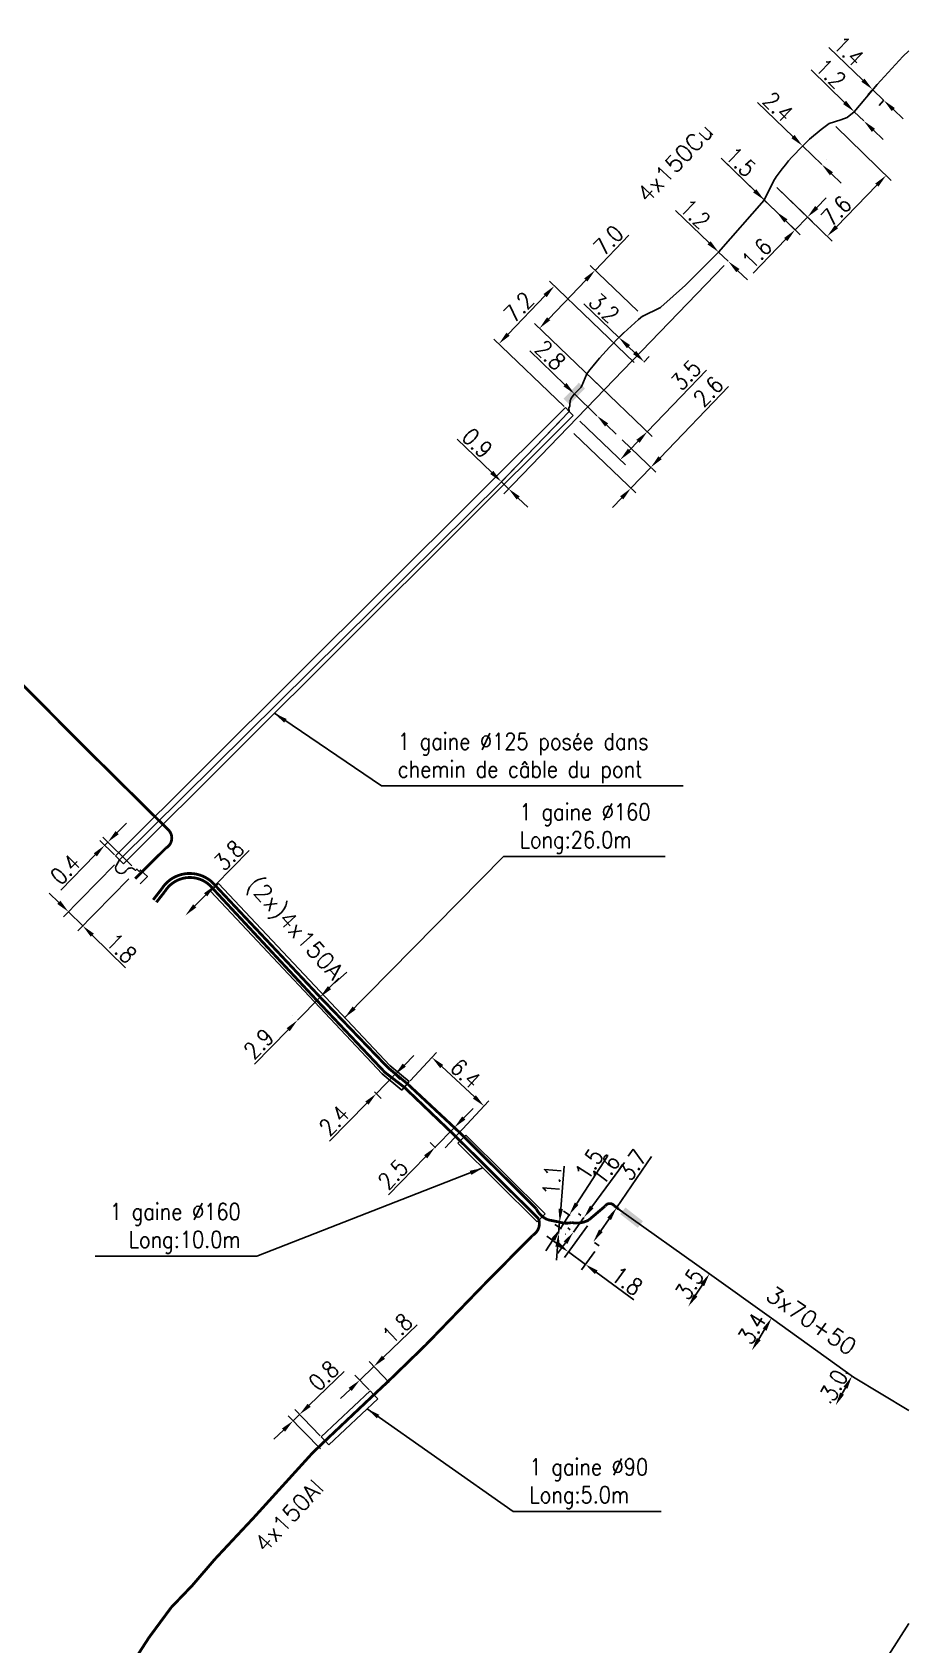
# Model space of a CAD drawing. Header units: millimetres. Extents: x 80000 to 81010, y 144000 to 145002.
# Drawn here: x 80921.3 to 81000, y 144355.3 to 144500.1 of the extents above; entities that cross this region are included whole.
import ezdxf
from ezdxf.enums import TextEntityAlignment as Align

# ---------------------------------------------------------------- set-up
doc = ezdxf.new("R2010")
doc.units = ezdxf.units.MM
doc.header["$PDMODE"] = 34
doc.linetypes.add('B_ST_AL', pattern=[2000, 1000, 1000])
doc.layers.get('0').update_dxf_attribs({"linetype": 'CONTINUOUS'})
doc.layers.get('Defpoints').update_dxf_attribs({"linetype": 'CONTINUOUS'})
for name, color, linetype in [('B_100', 3, 'CONTINUOUS'), ('B_300', 7, 'CONTINUOUS'), ('B_400', 7, 'CONTINUOUS')]:
    doc.layers.add(name, color=color, linetype=linetype)
doc.styles.add('M_ROMANS', font='ROMANS.shx', dxfattribs={"width": 0.75})
doc.styles.get("Standard").update_dxf_attribs({"font": 'romans.shx', "width": 0.85})
doc.dimstyles.get("Standard").update_dxf_attribs({"dimtxt": 1.5, "dimasz": 1.2, "dimexe": 0.625, "dimexo": 0.625, "dimgap": 0.25, "dimtad": 1, "dimdec": 1, "dimzin": 0, "dimdsep": 46, "dimtxsty": 'Standard', "dimcen": -0.5, "dimadec": 0, "dimazin": 0, "dimtfac": 1, "dimtdec": 1, "dimtmove": 0, "dimatfit": 3, "dimfxl": 0, "dimtolj": 1, "dimtzin": 0, "dimarcsym": 0})

# ---------------------------------------------------------------- blocks, each defined once
blk = doc.blocks.new('*D174')
at = {"layer": 'B_100', "color": 0, "linetype": 'Continuous', "lineweight": -2, "transparency": 16777216}
for p, q in [((80937.73, 144423.49), (80940.79, 144426.61)), ((80935.91, 144421.64), (80936.89, 144422.64))]:
    blk.add_line(p, q, dxfattribs=at)
at = {"layer": 'B_100', "color": 0, "linetype": 'Continuous', "transparency": 16777216}
for points in [[(80936.74, 144422.78), (80937.03, 144422.5), (80937.73, 144423.49)], [(80935.76, 144421.78), (80936.05, 144421.5), (80935.07, 144420.78)]]:
    blk.add_solid(points, dxfattribs=at)
at = {"layer": 'Defpoints', "color": 0, "linetype": 'Continuous', "transparency": 16777216}
for p in [(80937.73, 144423.49), (80935.07, 144420.78), (80935.07, 144420.78)]:
    blk.add_point(p, dxfattribs=at)
at = {"layer": 'B_100', "color": 0, "linetype": 'Continuous', "transparency": 16777216, "insert": (80938.97, 144426.18), "char_height": 1.5, "attachment_point": 5, "rotation": 45.5213}
blk.add_mtext('\\A1;3.8', dxfattribs=at)
blk = doc.blocks.new('*D175')
at = {"layer": 'B_100', "color": 0, "linetype": 'Continuous', "lineweight": -2, "transparency": 16777216}
for p, q in [((80948, 144414.3), (80948.84, 144415.16)), ((80947.16, 144413.45), (80945.13, 144411.38)), ((80946.72, 144413.88), (80946.72, 144413.88)), ((80944.68, 144411.81), (80944.68, 144411.81)), ((80944.29, 144410.52), (80941.27, 144407.44))]:
    blk.add_line(p, q, dxfattribs=at)
at = {"layer": 'B_100', "color": 0, "linetype": 'Continuous', "transparency": 16777216}
for points in [[(80947.86, 144414.44), (80948.15, 144414.16), (80947.16, 144413.45)], [(80944.15, 144410.66), (80944.43, 144410.38), (80945.13, 144411.38)]]:
    blk.add_solid(points, dxfattribs=at)
at = {"layer": 'Defpoints', "color": 0, "linetype": 'Continuous', "transparency": 16777216}
for p in [(80947.16, 144413.45), (80945.13, 144411.38), (80945.13, 144411.38)]:
    blk.add_point(p, dxfattribs=at)
at = {"layer": 'B_100', "color": 0, "linetype": 'Continuous', "transparency": 16777216, "insert": (80941.65, 144409.26), "char_height": 1.5, "attachment_point": 5, "rotation": 45.5213}
blk.add_mtext('\\A1;2.9', dxfattribs=at)
blk = doc.blocks.new('*D176')
at = {"layer": 'B_100', "color": 0, "linetype": 'Continuous', "lineweight": -2, "transparency": 16777216}
for p, q in [((80954.72, 144407.35), (80955.56, 144408.21)), ((80953.88, 144406.5), (80952.2, 144404.78)), ((80953.72, 144406.66), (80954.33, 144406.06)), ((80951.36, 144403.93), (80948, 144400.51)), ((80952.03, 144404.95), (80952.64, 144404.35))]:
    blk.add_line(p, q, dxfattribs=at)
at = {"layer": 'B_100', "color": 0, "linetype": 'Continuous', "transparency": 16777216}
for points in [[(80954.58, 144407.49), (80954.86, 144407.21), (80953.88, 144406.5)], [(80951.21, 144404.07), (80951.5, 144403.79), (80952.2, 144404.78)]]:
    blk.add_solid(points, dxfattribs=at)
at = {"layer": 'Defpoints', "color": 0, "linetype": 'Continuous', "transparency": 16777216}
for p in [(80953.27, 144407.1), (80951.59, 144405.38), (80952.2, 144404.78)]:
    blk.add_point(p, dxfattribs=at)
at = {"layer": 'B_100', "color": 0, "linetype": 'Continuous', "transparency": 16777216, "insert": (80948.42, 144402.37), "char_height": 1.5, "attachment_point": 5, "rotation": 45.5213}
blk.add_mtext('\\A1;2.4', dxfattribs=at)
blk = doc.blocks.new('*D177')
at = {"layer": 'B_100', "color": 0, "linetype": 'Continuous', "lineweight": -2, "transparency": 16777216}
for p, q in [((80960.07, 144402.6), (80960.91, 144403.46)), ((80959.22, 144401.75), (80957.47, 144399.96)), ((80959.28, 144401.69), (80958.78, 144402.18)), ((80957.53, 144399.91), (80957.03, 144400.4)), ((80956.63, 144399.11), (80953.3, 144395.71))]:
    blk.add_line(p, q, dxfattribs=at)
at = {"layer": 'B_100', "color": 0, "linetype": 'Continuous', "transparency": 16777216}
for points in [[(80959.92, 144402.74), (80960.21, 144402.46), (80959.22, 144401.75)], [(80956.49, 144399.25), (80956.78, 144398.97), (80957.47, 144399.96)]]:
    blk.add_solid(points, dxfattribs=at)
at = {"layer": 'Defpoints', "color": 0, "linetype": 'Continuous', "transparency": 16777216}
for p in [(80959.73, 144401.25), (80957.47, 144399.96), (80957.98, 144399.47)]:
    blk.add_point(p, dxfattribs=at)
at = {"layer": 'B_100', "color": 0, "linetype": 'Continuous', "transparency": 16777216, "insert": (80953.7, 144397.54), "char_height": 1.5, "attachment_point": 5, "rotation": 45.5213}
blk.add_mtext('\\A1;2.5', dxfattribs=at)
blk = doc.blocks.new('*D180')
at = {"layer": 'B_100', "color": 0, "linetype": 'Continuous', "lineweight": -2, "transparency": 16777216}
for p, q in [((80971.16, 144392.9), (80969.09, 144390.07)), ((80968.49, 144391.28), (80967.52, 144391.99)), ((80969.46, 144390.57), (80970.98, 144389.45)), ((80971.83, 144390.61), (80970.62, 144388.95)), ((80971.95, 144388.74), (80975.33, 144386.27))]:
    blk.add_line(p, q, dxfattribs=at)
at = {"layer": 'B_100', "color": 0, "linetype": 'Continuous', "transparency": 16777216}
for points in [[(80968.61, 144391.44), (80968.37, 144391.12), (80969.46, 144390.57)], [(80972.07, 144388.91), (80971.83, 144388.58), (80970.98, 144389.45)]]:
    blk.add_solid(points, dxfattribs=at)
at = {"layer": 'Defpoints', "color": 0, "linetype": 'Continuous', "transparency": 16777216}
for p in [(80971.53, 144393.4), (80972.2, 144391.12), (80970.98, 144389.45)]:
    blk.add_point(p, dxfattribs=at)
at = {"layer": 'B_100', "color": 0, "linetype": 'Continuous', "transparency": 16777216, "insert": (80974.72, 144387.96), "char_height": 1.5, "attachment_point": 5, "rotation": 323.735}
blk.add_mtext('\\A1;1.8', dxfattribs=at)
blk = doc.blocks.new('*D181')
at = {"layer": 'B_100', "color": 0, "linetype": 'Continuous', "lineweight": -2, "transparency": 16777216}
for p, q in [((80971.55, 144394.61), (80974.48, 144398.6)), ((80969.9, 144392.36), (80970.84, 144393.65)), ((80970.56, 144393.85), (80970.34, 144394.01)), ((80969.62, 144392.56), (80969.39, 144392.73)), ((80969.19, 144391.39), (80968.48, 144390.43))]:
    blk.add_line(p, q, dxfattribs=at)
at = {"layer": 'B_100', "color": 0, "linetype": 'Continuous', "transparency": 16777216}
for points in [[(80971.39, 144394.73), (80971.71, 144394.49), (80970.84, 144393.65)], [(80969.03, 144391.51), (80969.35, 144391.28), (80969.9, 144392.36)]]:
    blk.add_solid(points, dxfattribs=at)
at = {"layer": 'Defpoints', "color": 0, "linetype": 'Continuous', "transparency": 16777216}
for p in [(80970.84, 144393.65), (80970.13, 144392.19), (80971.07, 144393.48)]:
    blk.add_point(p, dxfattribs=at)
at = {"layer": 'B_100', "color": 0, "linetype": 'Continuous', "transparency": 16777216, "insert": (80972.78, 144397.99), "char_height": 1.5, "attachment_point": 5, "rotation": 53.734}
blk.add_mtext('\\A1;1.6', dxfattribs=at)
blk = doc.blocks.new('*D182')
at = {"layer": 'B_100', "color": 0, "linetype": 'Continuous', "lineweight": -2, "transparency": 16777216}
for p, q in [((80970.19, 144394.91), (80972.95, 144399.16)), ((80968.74, 144392.68), (80969.53, 144393.9)), ((80969.62, 144393.85), (80969.01, 144394.24)), ((80968.83, 144392.63), (80968.22, 144393.03)), ((80968.09, 144391.68), (80967.43, 144390.67))]:
    blk.add_line(p, q, dxfattribs=at)
at = {"layer": 'B_100', "color": 0, "linetype": 'Continuous', "transparency": 16777216}
for points in [[(80970.02, 144395.01), (80970.35, 144394.8), (80969.53, 144393.9)], [(80967.92, 144391.79), (80968.26, 144391.57), (80968.74, 144392.68)]]:
    blk.add_solid(points, dxfattribs=at)
at = {"layer": 'Defpoints', "color": 0, "linetype": 'Continuous', "transparency": 16777216}
for p in [(80969.53, 144393.9), (80969.35, 144392.29), (80970.14, 144393.5)]:
    blk.add_point(p, dxfattribs=at)
at = {"layer": 'B_100', "color": 0, "linetype": 'Continuous', "transparency": 16777216, "insert": (80971.3, 144398.45), "char_height": 1.5, "attachment_point": 5, "rotation": 56.9585}
blk.add_mtext('\\A1;1.5', dxfattribs=at)
blk = doc.blocks.new('*D183')
at = {"layer": 'B_100', "color": 0, "linetype": 'Continuous', "lineweight": -2, "transparency": 16777216}
for p, q in [((80968.76, 144394.45), (80969.07, 144398.26)), ((80968.57, 144392.22), (80968.66, 144393.25)), ((80969.24, 144393.2), (80969.28, 144393.2)), ((80968.47, 144391.03), (80968.37, 144389.83)), ((80969.16, 144392.17), (80969.19, 144392.17))]:
    blk.add_line(p, q, dxfattribs=at)
at = {"layer": 'B_100', "color": 0, "linetype": 'Continuous', "transparency": 16777216}
for points in [[(80968.56, 144394.46), (80968.96, 144394.43), (80968.66, 144393.25)], [(80968.27, 144391.04), (80968.67, 144391.01), (80968.57, 144392.22)]]:
    blk.add_solid(points, dxfattribs=at)
at = {"layer": 'Defpoints', "color": 0, "linetype": 'Continuous', "transparency": 16777216}
for p in [(80968.54, 144392.23), (80968.62, 144393.25), (80968.66, 144393.25)]:
    blk.add_point(p, dxfattribs=at)
at = {"layer": 'B_100', "color": 0, "linetype": 'Continuous', "transparency": 16777216, "insert": (80967.97, 144397.03), "char_height": 1.5, "attachment_point": 5, "rotation": 85.2342}
blk.add_mtext('\\A1;1.1', dxfattribs=at)
blk = doc.blocks.new('*D624')
at = {"layer": 'B_100', "color": 0, "linetype": 'Continuous', "lineweight": -2, "transparency": 16777216}
for p, q in [((80995.89, 144495.77), (80992.83, 144498.72)), ((80996.73, 144494.92), (80996.32, 144494.49)), ((80997.76, 144493.96), (80996.75, 144494.94)), ((80997.74, 144493.94), (80997.33, 144493.51)), ((80998.62, 144493.13), (80999.49, 144492.3))]:
    blk.add_line(p, q, dxfattribs=at)
at = {"layer": 'B_100', "color": 0, "linetype": 'Continuous', "transparency": 16777216}
for points in [[(80996.03, 144495.91), (80995.75, 144495.63), (80996.75, 144494.94)], [(80998.76, 144493.27), (80998.48, 144492.99), (80997.76, 144493.96)]]:
    blk.add_solid(points, dxfattribs=at)
at = {"layer": 'Defpoints', "color": 0, "linetype": 'Continuous', "transparency": 16777216}
for p in [(80997.17, 144495.37), (80996.75, 144494.94), (80998.18, 144494.39)]:
    blk.add_point(p, dxfattribs=at)
at = {"layer": 'B_100', "color": 0, "linetype": 'Continuous', "transparency": 16777216, "insert": (80994.62, 144498.38), "char_height": 1.5, "attachment_point": 5, "rotation": 315.998}
blk.add_mtext('\\A1;1.4', dxfattribs=at)
blk = doc.blocks.new('*D625')
at = {"layer": 'B_100', "color": 0, "linetype": 'Continuous', "lineweight": -2, "transparency": 16777216}
for p, q in [((80971.55, 144468.98), (80976.98, 144463.78)), ((80976.53, 144464.21), (80981.83, 144469.75)), ((80970.47, 144465.17), (80974.56, 144461.25)), ((80974.93, 144462.55), (80975.7, 144463.35))]:
    blk.add_line(p, q, dxfattribs=at)
at = {"layer": 'B_100', "color": 0, "linetype": 'Continuous', "transparency": 16777216}
for points in [[(80975.55, 144463.49), (80975.84, 144463.21), (80976.53, 144464.21)], [(80974.79, 144462.69), (80975.08, 144462.41), (80974.1, 144461.69)]]:
    blk.add_solid(points, dxfattribs=at)
at = {"layer": 'Defpoints', "color": 0, "linetype": 'Continuous', "transparency": 16777216}
for p in [(80971.1, 144469.41), (80970.02, 144465.6), (80976.53, 144464.21)]:
    blk.add_point(p, dxfattribs=at)
at = {"layer": 'B_100', "color": 0, "linetype": 'Continuous', "transparency": 16777216, "insert": (80980.01, 144469.3), "char_height": 1.5, "attachment_point": 5, "rotation": 46.2308}
blk.add_mtext('\\A1;3.5', dxfattribs=at)
blk = doc.blocks.new('*D626')
at = {"layer": 'B_300', "color": 0, "linetype": 'Continuous', "lineweight": -2, "transparency": 16777216}
for p, q in [((80977.68, 144461.87), (80983.82, 144468.28)), ((80969.95, 144464.04), (80975.51, 144458.71)), ((80974.26, 144463.48), (80977.3, 144460.58)), ((80975.06, 144459.14), (80976.85, 144461.01)), ((80974.23, 144458.28), (80973.4, 144457.41))]:
    blk.add_line(p, q, dxfattribs=at)
at = {"layer": 'B_300', "color": 0, "linetype": 'Continuous', "transparency": 16777216}
for points in [[(80977.53, 144462.01), (80977.82, 144461.74), (80976.85, 144461.01)], [(80974.09, 144458.41), (80974.38, 144458.14), (80975.06, 144459.14)]]:
    blk.add_solid(points, dxfattribs=at)
at = {"layer": 'Defpoints', "color": 0, "linetype": 'Continuous', "transparency": 16777216}
for p in [(80969.5, 144464.47), (80973.81, 144463.92), (80975.06, 144459.14)]:
    blk.add_point(p, dxfattribs=at)
at = {"layer": 'B_300', "color": 0, "linetype": 'Continuous', "transparency": 16777216, "insert": (80982, 144467.83), "char_height": 1.5, "attachment_point": 5, "rotation": 46.2308}
blk.add_mtext('\\A1;2.6', dxfattribs=at)
blk = doc.blocks.new('*D627')
at = {"layer": 'B_300', "color": 0, "linetype": 'Continuous', "lineweight": -2, "transparency": 16777216}
for p, q in [((80969.14, 144468.43), (80965.99, 144471.47)), ((80972.01, 144465.65), (80970, 144467.6)), ((80972.88, 144464.82), (80973.74, 144463.99))]:
    blk.add_line(p, q, dxfattribs=at)
at = {"layer": 'B_300', "color": 0, "linetype": 'Continuous', "transparency": 16777216}
for points in [[(80969.28, 144468.58), (80969, 144468.29), (80970, 144467.6)], [(80973.02, 144464.96), (80972.74, 144464.68), (80972.01, 144465.65)]]:
    blk.add_solid(points, dxfattribs=at)
at = {"layer": 'Defpoints', "color": 0, "linetype": 'Continuous', "transparency": 16777216}
for p in [(80970, 144467.6), (80970, 144467.6), (80972.01, 144465.65)]:
    blk.add_point(p, dxfattribs=at)
at = {"layer": 'B_300', "color": 0, "linetype": 'Continuous', "transparency": 16777216, "insert": (80967.83, 144471.09), "char_height": 1.5, "attachment_point": 5, "rotation": 315.9867}
blk.add_mtext('\\A1;2.8', dxfattribs=at)
blk = doc.blocks.new('B_300_03')
at = {"color": 0, "linetype": 'Continuous'}
blk.add_solid([(-1, 0.75), (-1, 0), (1, 0.75), (1, 0)], dxfattribs=at)
at = {"color": 0, "linetype": 'Continuous', "style": 'M_ROMANS', "width": 0.75, "flags": 3}
for tag, p in [('DEF_LEG', (0, -4.25)), ('DEF_COUP', (0, -6.75)), ('DEF_TYPE', (0, -9.25))]:
    blk.add_attdef(tag, text='', height=1.2, dxfattribs=at).set_placement(p, align=Align.MIDDLE)
blk = doc.blocks.new('*D628')
at = {"layer": 'B_100', "color": 0, "linetype": 'Continuous', "lineweight": -2, "transparency": 16777216}
for p, q in [((80971.84, 144478.7), (80974.86, 144481.86)), ((80975.67, 144475.03), (80971.39, 144479.13)), ((80967.68, 144474.35), (80971.01, 144477.83)), ((80972.42, 144468.15), (80966.39, 144473.92))]:
    blk.add_line(p, q, dxfattribs=at)
at = {"layer": 'B_100', "color": 0, "linetype": 'Continuous', "transparency": 16777216}
for points in [[(80970.86, 144477.97), (80971.15, 144477.69), (80971.84, 144478.7)], [(80967.53, 144474.49), (80967.82, 144474.22), (80966.85, 144473.49)]]:
    blk.add_solid(points, dxfattribs=at)
at = {"layer": 'Defpoints', "color": 0, "linetype": 'Continuous', "transparency": 16777216}
for p in [(80971.84, 144478.7), (80976.12, 144474.59), (80972.87, 144467.72)]:
    blk.add_point(p, dxfattribs=at)
at = {"layer": 'B_100', "color": 0, "linetype": 'Continuous', "transparency": 16777216, "insert": (80973.04, 144481.4), "char_height": 1.5, "attachment_point": 5, "rotation": 46.2308}
blk.add_mtext('\\A1;7.0', dxfattribs=at)
blk = doc.blocks.new('*D629')
at = {"layer": 'B_100', "color": 0, "linetype": 'Continuous', "lineweight": -2, "transparency": 16777216}
for p, q in [((80982.07, 144481.17), (80979.06, 144484.08)), ((80983.8, 144479.51), (80982.93, 144480.34)), ((80984.66, 144478.67), (80985.52, 144477.84))]:
    blk.add_line(p, q, dxfattribs=at)
at = {"layer": 'B_100', "color": 0, "linetype": 'Continuous', "transparency": 16777216}
for points in [[(80982.21, 144481.32), (80981.93, 144481.03), (80982.93, 144480.34)], [(80984.8, 144478.82), (80984.52, 144478.53), (80983.8, 144479.51)]]:
    blk.add_solid(points, dxfattribs=at)
at = {"layer": 'Defpoints', "color": 0, "linetype": 'Continuous', "transparency": 16777216}
for p in [(80982.93, 144480.34), (80982.93, 144480.34), (80983.8, 144479.51)]:
    blk.add_point(p, dxfattribs=at)
at = {"layer": 'B_100', "color": 0, "linetype": 'Continuous', "transparency": 16777216, "insert": (80980.83, 144483.76), "char_height": 1.5, "attachment_point": 5, "rotation": 315.9929}
blk.add_mtext('\\A1;1.2', dxfattribs=at)
blk = doc.blocks.new('*D630')
at = {"layer": 'B_100', "color": 0, "linetype": 'Continuous', "lineweight": -2, "transparency": 16777216}
for p, q in [((80983.37, 144488.55), (80990.24, 144481.89)), ((80988.16, 144486.14), (80991.36, 144483.05)), ((80991.74, 144484.34), (80992.58, 144485.2)), ((80990.91, 144483.48), (80989.79, 144482.33)), ((80988.95, 144481.46), (80986.04, 144478.46))]:
    blk.add_line(p, q, dxfattribs=at)
at = {"layer": 'B_100', "color": 0, "linetype": 'Continuous', "transparency": 16777216}
for points in [[(80991.6, 144484.48), (80991.89, 144484.2), (80990.91, 144483.48)], [(80988.81, 144481.6), (80989.1, 144481.32), (80989.79, 144482.33)]]:
    blk.add_solid(points, dxfattribs=at)
at = {"layer": 'Defpoints', "color": 0, "linetype": 'Continuous', "transparency": 16777216}
for p in [(80982.92, 144488.98), (80987.71, 144486.58), (80990.91, 144483.48)]:
    blk.add_point(p, dxfattribs=at)
at = {"layer": 'B_100', "color": 0, "linetype": 'Continuous', "transparency": 16777216, "insert": (80986.36, 144480.22), "char_height": 1.5, "attachment_point": 5, "rotation": 45.9013}
blk.add_mtext('\\A1;1.6', dxfattribs=at)
blk = doc.blocks.new('*D631')
at = {"layer": 'B_100', "color": 0, "linetype": 'Continuous', "lineweight": -2, "transparency": 16777216}
for p, q in [((80986.17, 144485.84), (80983.15, 144488.76)), ((80988.11, 144483.97), (80987.03, 144485.01)), ((80988.97, 144483.14), (80989.83, 144482.3))]:
    blk.add_line(p, q, dxfattribs=at)
at = {"layer": 'B_100', "color": 0, "linetype": 'Continuous', "transparency": 16777216}
for points in [[(80986.31, 144485.99), (80986.03, 144485.7), (80987.03, 144485.01)], [(80989.11, 144483.28), (80988.83, 144482.99), (80988.11, 144483.97)]]:
    blk.add_solid(points, dxfattribs=at)
at = {"layer": 'Defpoints', "color": 0, "linetype": 'Continuous', "transparency": 16777216}
for p in [(80987.03, 144485.01), (80987.03, 144485.01), (80988.11, 144483.97)]:
    blk.add_point(p, dxfattribs=at)
at = {"layer": 'B_100', "color": 0, "linetype": 'Continuous', "transparency": 16777216, "insert": (80984.92, 144488.44), "char_height": 1.5, "attachment_point": 5, "rotation": 315.9929}
blk.add_mtext('\\A1;1.5', dxfattribs=at)
blk = doc.blocks.new('*D632')
at = {"layer": 'B_100', "color": 0, "linetype": 'Continuous', "lineweight": -2, "transparency": 16777216}
for p, q in [((80993.45, 144491.6), (80998.42, 144486.78)), ((80993.52, 144482.62), (80997.14, 144486.35)), ((80988.16, 144486.14), (80993.13, 144481.32))]:
    blk.add_line(p, q, dxfattribs=at)
at = {"layer": 'B_100', "color": 0, "linetype": 'Continuous', "transparency": 16777216}
for points in [[(80996.99, 144486.49), (80997.28, 144486.22), (80997.97, 144487.22)], [(80993.37, 144482.76), (80993.66, 144482.48), (80992.68, 144481.76)]]:
    blk.add_solid(points, dxfattribs=at)
at = {"layer": 'Defpoints', "color": 0, "linetype": 'Continuous', "transparency": 16777216}
for p in [(80993, 144492.04), (80987.71, 144486.58), (80997.97, 144487.22)]:
    blk.add_point(p, dxfattribs=at)
at = {"layer": 'B_100', "color": 0, "linetype": 'Continuous', "transparency": 16777216, "insert": (80993.49, 144484.03), "char_height": 1.5, "attachment_point": 5, "rotation": 45.9013}
blk.add_mtext('\\A1;7.6', dxfattribs=at)
blk = doc.blocks.new('*D633')
at = {"layer": 'B_100', "color": 0, "linetype": 'Continuous', "lineweight": -2, "transparency": 16777216}
for p, q in [((80989.61, 144490.7), (80986.42, 144493.78)), ((80992.2, 144488.2), (80990.47, 144489.87)), ((80990.91, 144490.32), (80990.91, 144490.32)), ((80992.63, 144488.65), (80992.63, 144488.65)), ((80993.06, 144487.37), (80993.92, 144486.54))]:
    blk.add_line(p, q, dxfattribs=at)
at = {"layer": 'B_100', "color": 0, "linetype": 'Continuous', "transparency": 16777216}
for points in [[(80989.75, 144490.85), (80989.47, 144490.56), (80990.47, 144489.87)], [(80993.2, 144487.51), (80992.92, 144487.23), (80992.2, 144488.2)]]:
    blk.add_solid(points, dxfattribs=at)
at = {"layer": 'Defpoints', "color": 0, "linetype": 'Continuous', "transparency": 16777216}
for p in [(80990.47, 144489.87), (80990.47, 144489.87), (80992.2, 144488.2)]:
    blk.add_point(p, dxfattribs=at)
at = {"layer": 'B_100', "color": 0, "linetype": 'Continuous', "transparency": 16777216, "insert": (80988.28, 144493.38), "char_height": 1.5, "attachment_point": 5, "rotation": 315.9957}
blk.add_mtext('\\A1;2.4', dxfattribs=at)
blk = doc.blocks.new('*D634')
at = {"layer": 'B_100', "color": 0, "linetype": 'Continuous', "lineweight": -2, "transparency": 16777216}
for p, q in [((80994.24, 144493.78), (80991.23, 144496.69)), ((80995.97, 144492.11), (80995.11, 144492.94)), ((80996.83, 144491.28), (80997.7, 144490.44))]:
    blk.add_line(p, q, dxfattribs=at)
at = {"layer": 'B_100', "color": 0, "linetype": 'Continuous', "transparency": 16777216}
for points in [[(80994.38, 144493.92), (80994.1, 144493.63), (80995.11, 144492.94)], [(80996.97, 144491.42), (80996.69, 144491.13), (80995.97, 144492.11)]]:
    blk.add_solid(points, dxfattribs=at)
at = {"layer": 'Defpoints', "color": 0, "linetype": 'Continuous', "transparency": 16777216}
for p in [(80995.11, 144492.94), (80995.11, 144492.94), (80995.97, 144492.11)]:
    blk.add_point(p, dxfattribs=at)
at = {"layer": 'B_100', "color": 0, "linetype": 'Continuous', "transparency": 16777216, "insert": (80993, 144496.37), "char_height": 1.5, "attachment_point": 5, "rotation": 315.9971}
blk.add_mtext('\\A1;1.2', dxfattribs=at)
blk = doc.blocks.new('*D706')
at = {"layer": 'B_300', "color": 0, "linetype": 'Continuous', "lineweight": -2, "transparency": 16777216}
for p, q in [((80973.78, 144394.54), (80976.92, 144399.14)), ((80973.88, 144394.46), (80974.29, 144394.18)), ((80972.37, 144392.47), (80973.1, 144393.55)), ((80971.8, 144391.41), (80972.21, 144391.13))]:
    blk.add_line(p, q, dxfattribs=at)
at = {"layer": 'B_300', "color": 0, "linetype": 'Continuous', "transparency": 16777216}
for points in [[(80972.94, 144393.66), (80973.27, 144393.43), (80973.78, 144394.54)], [(80972.2, 144392.59), (80972.53, 144392.36), (80971.69, 144391.48)]]:
    blk.add_solid(points, dxfattribs=at)
at = {"layer": 'Defpoints', "color": 0, "linetype": 'Continuous', "transparency": 16777216}
for p in [(80973.37, 144394.82), (80971.28, 144391.76), (80971.69, 144391.48)]:
    blk.add_point(p, dxfattribs=at)
at = {"layer": 'B_300', "color": 0, "linetype": 'Continuous', "transparency": 16777216, "insert": (80975.2, 144398.39), "char_height": 1.5, "attachment_point": 5, "rotation": 55.644}
blk.add_mtext('\\A1;3.7', dxfattribs=at)
blk = doc.blocks.new('*D707')
at = {"layer": 'B_100', "color": 0, "linetype": 'Continuous', "lineweight": -2, "transparency": 16777216}
blk.add_line((80981.46, 144387.6), (80980.86, 144386.68), dxfattribs=at)
at = {"layer": 'B_100', "color": 0, "linetype": 'Continuous', "transparency": 16777216}
for points in [[(80981.29, 144387.71), (80981.63, 144387.49), (80982.11, 144388.61)], [(80980.7, 144386.79), (80981.03, 144386.57), (80980.21, 144385.67)]]:
    blk.add_solid(points, dxfattribs=at)
at = {"layer": 'Defpoints', "color": 0, "linetype": 'Continuous', "transparency": 16777216}
for p in [(80982.11, 144388.61), (80980.21, 144385.67), (80980.21, 144385.67)]:
    blk.add_point(p, dxfattribs=at)
at = {"layer": 'B_100', "color": 0, "linetype": 'Continuous', "transparency": 16777216, "insert": (80980.32, 144387.68), "char_height": 1.5, "attachment_point": 5, "rotation": 57.1376}
blk.add_mtext('\\A1;3.5', dxfattribs=at)
blk = doc.blocks.new('*D708')
at = {"layer": 'B_100', "color": 0, "linetype": 'Continuous', "lineweight": -2, "transparency": 16777216}
blk.add_line((80987.06, 144383.6), (80986.54, 144382.75), dxfattribs=at)
at = {"layer": 'B_100', "color": 0, "linetype": 'Continuous', "transparency": 16777216}
for points in [[(80986.89, 144383.7), (80987.23, 144383.49), (80987.68, 144384.62)], [(80986.36, 144382.85), (80986.71, 144382.64), (80985.91, 144381.72)]]:
    blk.add_solid(points, dxfattribs=at)
at = {"layer": 'Defpoints', "color": 0, "linetype": 'Continuous', "transparency": 16777216}
for p in [(80987.68, 144384.62), (80985.91, 144381.72), (80985.91, 144381.72)]:
    blk.add_point(p, dxfattribs=at)
at = {"layer": 'B_100', "color": 0, "linetype": 'Continuous', "transparency": 16777216, "insert": (80985.94, 144383.69), "char_height": 1.5, "attachment_point": 5, "rotation": 58.5959}
blk.add_mtext('\\A1;3.4', dxfattribs=at)
blk = doc.blocks.new('*D709')
at = {"layer": 'B_100', "color": 0, "linetype": 'Continuous', "lineweight": -2, "transparency": 16777216}
for p, q in [((80994.49, 144379.65), (80994.35, 144379.73)), ((80994.31, 144378.37), (80994.02, 144377.85)), ((80993.03, 144377.03), (80992.89, 144377.11))]:
    blk.add_line(p, q, dxfattribs=at)
at = {"layer": 'B_100', "color": 0, "linetype": 'Continuous', "transparency": 16777216}
for points in [[(80994.14, 144378.47), (80994.49, 144378.28), (80994.9, 144379.42)], [(80993.84, 144377.95), (80994.19, 144377.75), (80993.44, 144376.8)]]:
    blk.add_solid(points, dxfattribs=at)
at = {"layer": 'Defpoints', "color": 0, "linetype": 'Continuous', "transparency": 16777216}
for p in [(80995.04, 144379.34), (80993.44, 144376.8), (80993.58, 144376.72)]:
    blk.add_point(p, dxfattribs=at)
at = {"layer": 'B_100', "color": 0, "linetype": 'Continuous', "transparency": 16777216, "insert": (80993.29, 144378.6), "char_height": 1.5, "attachment_point": 5, "rotation": 60.8672}
blk.add_mtext('\\A1;3.0', dxfattribs=at)
blk = doc.blocks.new('*D1412')
at = {"layer": 'B_400', "color": 0, "linetype": 'Continuous', "lineweight": -2, "transparency": 16777216}
for p, q in [((80928.71, 144425.33), (80924.13, 144420.67)), ((80929.99, 144424.07), (80925.41, 144419.4)), ((80923.71, 144421.95), (80922.85, 144422.79)), ((80924.57, 144421.11), (80925.85, 144419.85)), ((80926.71, 144419.01), (80929.7, 144416.07))]:
    blk.add_line(p, q, dxfattribs=at)
at = {"layer": 'B_400', "color": 0, "linetype": 'Continuous', "transparency": 16777216}
for points in [[(80923.85, 144422.1), (80923.57, 144421.81), (80924.57, 144421.11)], [(80926.85, 144419.15), (80926.57, 144418.87), (80925.85, 144419.85)]]:
    blk.add_solid(points, dxfattribs=at)
at = {"layer": 'Defpoints', "color": 0, "linetype": 'Continuous', "transparency": 16777216}
for p in [(80929.15, 144425.78), (80930.43, 144424.52), (80924.57, 144421.11)]:
    blk.add_point(p, dxfattribs=at)
at = {"layer": 'B_400', "color": 0, "linetype": 'Continuous', "transparency": 16777216, "insert": (80929.33, 144417.84), "char_height": 1.5, "attachment_point": 5, "rotation": 315.5212}
blk.add_mtext('\\A1;1.8', dxfattribs=at)
blk = doc.blocks.new('*D1413')
at = {"layer": 'B_400', "color": 0, "linetype": 'Continuous', "lineweight": -2, "transparency": 16777216}
for p, q in [((80928.94, 144428.22), (80929.78, 144429.08)), ((80928.7, 144426.22), (80927.38, 144427.52)), ((80930.27, 144425.24), (80927.66, 144427.8)), ((80928.1, 144427.36), (80927.82, 144427.08)), ((80926.98, 144426.22), (80923.88, 144423.06))]:
    blk.add_line(p, q, dxfattribs=at)
at = {"layer": 'B_400', "color": 0, "linetype": 'Continuous', "transparency": 16777216}
for points in [[(80926.84, 144426.36), (80927.12, 144426.08), (80927.82, 144427.08)], [(80928.8, 144428.36), (80929.09, 144428.08), (80928.1, 144427.36)]]:
    blk.add_solid(points, dxfattribs=at)
at = {"layer": 'Defpoints', "color": 0, "linetype": 'Continuous', "transparency": 16777216}
for p in [(80927.82, 144427.08), (80929.15, 144425.78), (80930.71, 144424.8)]:
    blk.add_point(p, dxfattribs=at)
at = {"layer": 'B_400', "color": 0, "linetype": 'Continuous', "transparency": 16777216, "insert": (80924.29, 144424.91), "char_height": 1.5, "attachment_point": 5, "rotation": 45.5212}
blk.add_mtext('\\A1;0.4', dxfattribs=at)
blk = doc.blocks.new('*D1414')
at = {"layer": 'B_400', "color": 0, "linetype": 'Continuous', "lineweight": -2, "transparency": 16777216}
for p, q in [((80975.34, 144470.44), (80967.74, 144477.73)), ((80964.04, 144472.96), (80967.36, 144476.43)), ((80969.08, 144466.47), (80962.75, 144472.53))]:
    blk.add_line(p, q, dxfattribs=at)
at = {"layer": 'B_400', "color": 0, "linetype": 'Continuous', "transparency": 16777216}
for points in [[(80967.21, 144476.57), (80967.5, 144476.29), (80968.19, 144477.3)], [(80963.89, 144473.1), (80964.18, 144472.83), (80963.21, 144472.1)]]:
    blk.add_solid(points, dxfattribs=at)
at = {"layer": 'Defpoints', "color": 0, "linetype": 'Continuous', "transparency": 16777216}
for p in [(80968.19, 144477.3), (80975.79, 144470.01), (80969.53, 144466.04)]:
    blk.add_point(p, dxfattribs=at)
at = {"layer": 'B_400', "color": 0, "linetype": 'Continuous', "transparency": 16777216, "insert": (80965, 144475.41), "char_height": 1.5, "attachment_point": 5, "rotation": 46.2308}
blk.add_mtext('\\A1;7.2', dxfattribs=at)
blk = doc.blocks.new('*D1415')
at = {"layer": 'B_100', "color": 0, "linetype": 'Continuous', "lineweight": -2, "transparency": 16777216}
for p, q in [((80973.98, 144472.67), (80970.82, 144475.7)), ((80973.95, 144472.64), (80974.41, 144473.12)), ((80975.39, 144471.32), (80974.85, 144471.84)), ((80976.23, 144470.46), (80976.69, 144470.95))]:
    blk.add_line(p, q, dxfattribs=at)
at = {"layer": 'B_100', "color": 0, "linetype": 'Continuous', "transparency": 16777216}
for points in [[(80974.99, 144471.99), (80974.71, 144471.7), (80973.98, 144472.67)], [(80975.53, 144471.47), (80975.25, 144471.18), (80976.25, 144470.49)]]:
    blk.add_solid(points, dxfattribs=at)
at = {"layer": 'Defpoints', "color": 0, "linetype": 'Continuous', "transparency": 16777216}
for p in [(80973.52, 144472.19), (80976.25, 144470.49), (80975.79, 144470.01)]:
    blk.add_point(p, dxfattribs=at)
at = {"layer": 'B_100', "color": 0, "linetype": 'Continuous', "transparency": 16777216, "insert": (80972.66, 144475.32), "char_height": 1.5, "attachment_point": 5, "rotation": 316.2308}
blk.add_mtext('\\A1;3.2', dxfattribs=at)
blk = doc.blocks.new('*D1416')
at = {"layer": 'B_400', "color": 0, "linetype": 'Continuous', "lineweight": -2, "transparency": 16777216}
for p, q in [((80983.43, 144479.13), (80963.65, 144458.64)), ((80969.1, 144465.59), (80963, 144459.27)), ((80962.57, 144460.55), (80959.47, 144463.55)), ((80964.08, 144459.09), (80963.43, 144459.72)), ((80964.94, 144458.26), (80965.81, 144457.43))]:
    blk.add_line(p, q, dxfattribs=at)
at = {"layer": 'B_400', "color": 0, "linetype": 'Continuous', "transparency": 16777216}
for points in [[(80962.71, 144460.7), (80962.43, 144460.41), (80963.43, 144459.72)], [(80965.08, 144458.4), (80964.8, 144458.12), (80964.08, 144459.09)]]:
    blk.add_solid(points, dxfattribs=at)
at = {"layer": 'Defpoints', "color": 0, "linetype": 'Continuous', "transparency": 16777216}
for p in [(80983.87, 144479.58), (80969.53, 144466.04), (80964.08, 144459.09)]:
    blk.add_point(p, dxfattribs=at)
at = {"layer": 'B_400', "color": 0, "linetype": 'Continuous', "transparency": 16777216, "insert": (80961.28, 144463.19), "char_height": 1.5, "attachment_point": 5, "rotation": 315.9929}
blk.add_mtext('\\A1;0.9', dxfattribs=at)
blk = doc.blocks.new('*D1417')
at = {"layer": 'B_400', "color": 0, "linetype": 'Continuous', "lineweight": -2, "transparency": 16777216}
for p, q in [((80955.25, 144405.94), (80957.62, 144408.49)), ((80958.08, 144407.21), (80961.01, 144404.49)), ((80958.4, 144399.93), (80962.31, 144404.13))]:
    blk.add_line(p, q, dxfattribs=at)
at = {"layer": 'B_400', "color": 0, "linetype": 'Continuous', "transparency": 16777216}
for points in [[(80958.21, 144407.36), (80957.94, 144407.07), (80957.2, 144408.03)], [(80961.14, 144404.64), (80960.87, 144404.34), (80961.88, 144403.67)]]:
    blk.add_solid(points, dxfattribs=at)
at = {"layer": 'Defpoints', "color": 0, "linetype": 'Continuous', "transparency": 16777216}
for p in [(80954.83, 144405.48), (80961.88, 144403.67), (80957.98, 144399.47)]:
    blk.add_point(p, dxfattribs=at)
at = {"layer": 'B_400', "color": 0, "linetype": 'Continuous', "transparency": 16777216, "insert": (80960.22, 144406.58), "char_height": 1.5, "attachment_point": 5, "rotation": 317.1014}
blk.add_mtext('\\A1;6.4', dxfattribs=at)
blk = doc.blocks.new('*D1418')
at = {"layer": 'B_400', "color": 0, "linetype": 'Continuous', "lineweight": -2, "transparency": 16777216}
for p, q in [((80946.17, 144376.8), (80949.32, 144379.84)), ((80947.16, 144374.05), (80944.88, 144376.42)), ((80947.18, 144372.88), (80944.3, 144375.86)), ((80944.74, 144375.41), (80945.31, 144375.97)), ((80943.87, 144374.58), (80943.01, 144373.75))]:
    blk.add_line(p, q, dxfattribs=at)
at = {"layer": 'B_400', "color": 0, "linetype": 'Continuous', "transparency": 16777216}
for points in [[(80946.04, 144376.95), (80946.31, 144376.66), (80945.31, 144375.97)], [(80943.73, 144374.72), (80944.01, 144374.43), (80944.74, 144375.41)]]:
    blk.add_solid(points, dxfattribs=at)
at = {"layer": 'Defpoints', "color": 0, "linetype": 'Continuous', "transparency": 16777216}
for p in [(80944.74, 144375.41), (80947.6, 144373.6), (80947.61, 144372.44)]:
    blk.add_point(p, dxfattribs=at)
at = {"layer": 'B_400', "color": 0, "linetype": 'Continuous', "transparency": 16777216, "insert": (80947.48, 144379.46), "char_height": 1.5, "attachment_point": 5, "rotation": 44.0056}
blk.add_mtext('\\A1;0.8', dxfattribs=at)
blk = doc.blocks.new('*D1419')
at = {"layer": 'B_400', "color": 0, "linetype": 'Continuous', "lineweight": -2, "transparency": 16777216}
for p, q in [((80952.85, 144381.11), (80955.86, 144384.02)), ((80953.36, 144378.85), (80951.55, 144380.73)), ((80951.56, 144378.2), (80950.29, 144379.51)), ((80950.72, 144379.06), (80951.98, 144380.28)), ((80949.86, 144378.23), (80949, 144377.4))]:
    blk.add_line(p, q, dxfattribs=at)
at = {"layer": 'B_400', "color": 0, "linetype": 'Continuous', "transparency": 16777216}
for points in [[(80952.71, 144381.26), (80952.98, 144380.97), (80951.98, 144380.28)], [(80949.72, 144378.37), (80950, 144378.09), (80950.72, 144379.06)]]:
    blk.add_solid(points, dxfattribs=at)
at = {"layer": 'Defpoints', "color": 0, "linetype": 'Continuous', "transparency": 16777216}
for p in [(80951.98, 144380.28), (80951.99, 144377.75), (80953.79, 144378.41)]:
    blk.add_point(p, dxfattribs=at)
at = {"layer": 'B_400', "color": 0, "linetype": 'Continuous', "transparency": 16777216, "insert": (80954.09, 144383.7), "char_height": 1.5, "attachment_point": 5, "rotation": 44.0056}
blk.add_mtext('\\A1;1.8', dxfattribs=at)

msp = doc.modelspace()

# ---------------------------------------------------------------- linework, layer by layer
at = {"layer": 'B_100', "linetype": 'B_ST_AL'}
msp.add_lwpolyline([(80931, 144423.62), (80931.65, 144424.28), (80931.05, 144424.86), (80930.92, 144424.74), (80930.71, 144424.94), (80930.59, 144424.82), (80930.51, 144424.9, 0.486727), (80929.73, 144424.8, -1), (80928.87, 144425.31), (80929.15, 144425.78), (80963.43, 144459.72), (80969.53, 144466.04), (80969.49, 144466.37, 0.16624), (80969.59, 144466.68), (80969.59, 144466.7, -0.011365), (80969.59, 144466.72), (80969.6, 144466.93, -0.152612), (80969.7, 144467.21), (80970, 144467.6), (80970.55, 144468.18, 0.092398), (80970.65, 144468.33), (80971.1, 144469.41, -0.054064), (80976.09, 144474.58, -0.018033), (80976.12, 144474.59), (80977.65, 144475.33, 0.069254), (80977.76, 144475.4), (80979.97, 144477.36), (80982.93, 144480.34), (80987.03, 144485.01), (80987.85, 144486.72, -0.086881), (80992.86, 144491.89), (80993.89, 144492.22), (80994.46, 144492.42), (80995.11, 144492.94), (80997.17, 144495.37), (80999.48, 144497.9), (81000, 144498.41)], format="xyb", dxfattribs=at)
at = {"layer": 'B_100', "linetype": 'B_ST_AL', "const_width": 0.25, "flags": 128}
msp.add_lwpolyline([(80930.55, 144424.08), (80933.33, 144426.84, 0.495854), (80933.54, 144428.46), (80925.9, 144436.01), (80920.32, 144441.63, 0.236361), (80918.76, 144442.19, 0.166029), (80918.16, 144441.99), (80917.75, 144441.7, -0.339684), (80917.31, 144441.82), (80913.76, 144444.93, 0.400157), (80913.35, 144444.91), (80911.96, 144443.47, -0.414555), (80911.54, 144443.46), (80910.36, 144444.6)], format="xyb", dxfattribs=at)
at = {"layer": 'B_100', "linetype": 'B_ST_AL', "flags": 128}
for points in [[(80877.84, 144309.63, 0.25, 0.25, 0), (80877.16, 144308.95, 0.25, 0.25, 0.380866), (80876.99, 144307.37, 0.25, 0.25, 0), (80877.36, 144306.93, 0.25, 0.25, 0), (80879.2, 144304.94, 0.25, 0.25, 0), (80882.88, 144301.82, 0.25, 0.25, 0), (80882.88, 144301.82, 0.25, 0.25, 0), (80884.28, 144301.16, 0.25, 0.25, 0), (80890.18, 144295.44, 0.25, 0.25, 0.259264), (80890.98, 144295.27, 0.25, 0.25, 0), (80897.27, 144306.11, 0.25, 0.25, 0), (80900.53, 144311.43, 0.25, 0.25, 0), (80903.6, 144316.09, 0.25, 0.25, 0), (80905.94, 144319.91, 0.25, 0.25, 0), (80908.77, 144324.51, 0.25, 0.25, 0), (80909.79, 144326.17, 0.25, 0.25, 0), (80913.29, 144330.6, 0.25, 0.25, 0), (80913.91, 144331.52, 0.25, 0.25, 0), (80927.63, 144350.31, 0.25, 0.25, 0), (80928.68, 144351.66, 0.25, 0.25, 0), (80929.81, 144353.14, 0.25, 0.25, 0), (80930.81, 144354.42, 0.25, 0.25, 0), (80931.79, 144355.94, 0.25, 0.25, 0), (80933.79, 144358.65, 0.25, 0.25, 0), (80935.69, 144360.63, 0.25, 0.25, 0), (80937.68, 144362.95, 0.25, 0.25, 0), (80939.67, 144365.08, 0.25, 0.25, 0), (80941.18, 144366.69, 0.25, 0.25, 0), (80946.49, 144372.54, 0.25, 0.25, 0), (80947.6, 144373.6, 0.25, 0.25, 0), (80951.99, 144377.75, 0.25, 0.25, 0), (80953.19, 144378.87, 0.25, 0.25, 0), (80956.65, 144382.23, 0.25, 0.25, 0), (80961.69, 144387.45, 0.25, 0.25, 0), (80966.24, 144392.06, 0.25, 0.25, 0.362807), (80966.76, 144393.56, 0.25, 0.25, 0), (80959.34, 144400.93, 0.25, 0.25, 0), (80954.71, 144405.36, 0.25, 0.25, 0), (80952.98, 144406.69, 0.25, 0.25, 0), (80946.92, 144413.1, 0.25, 0.25, 0), (80937.55, 144423.17, 0.25, 0.25, 0), (80937.55, 144423.17, 0.25, 0.25, 0.523813), (80933.22, 144422.93, 0.25, 0.25, 0), (80932.46, 144421.96, 0, 0, 0)], [(80932.17, 144422.18, 0.25, 0.25, 0), (80932.92, 144423.14, 0.25, 0.25, -0.510752), (80937.73, 144423.49, 0.25, 0.25, 0), (80947.16, 144413.45, 0.25, 0.25, 0), (80953.27, 144407.1, 0.25, 0.25, 0), (80954.99, 144405.67, 0.25, 0.25, 0), (80959.73, 144401.25, 0.25, 0.25, 0), (80966.56, 144394.45, 0.25, 0.25, 0.190068), (80967.63, 144393.45, 0.25, 0.25, 0), (80967.63, 144393.45, 0.25, 0.25, 0), (80967.63, 144393.45, 0.25, 0.25, 0), (80967.63, 144393.45, 0.25, 0.25, 0), (80967.63, 144393.45, 0.25, 0.25, 0), (80968.66, 144393.25, 0.25, 0.25, 0.146158), (80969.73, 144393.21, 0.25, 0.25, 0.178855), (80971.28, 144393.44, 0.25, 0.25, 0), (80972.73, 144394.67, 0.25, 0.25, 0), (80972.73, 144394.67, 0.25, 0.25, 0), (80972.73, 144394.67, 0.25, 0.25, 0), (80972.73, 144394.67, 0.25, 0.25, 0), (80972.73, 144394.67, 0.25, 0.25, -0.525285), (80973.56, 144394.72, 0.25, 0.25, 0), (80973.95, 144394.42, 0, 0, 0)]]:
    msp.add_lwpolyline(points, format="xyseb", dxfattribs=at)
at = {"layer": 'B_100', "linetype": 'B_ST_AL'}
for points in [[(81000, 144376.33), (80995.04, 144379.34), (80987.68, 144384.62), (80982.11, 144388.61), (80973.95, 144394.42)], [(80966.46, 144300.17), (80974.61, 144315.97), (80976.86, 144320.6), (80983.19, 144330.75), (80991.94, 144344.54), (81000, 144357.22)]]:
    msp.add_lwpolyline(points, dxfattribs=at)
at = {"layer": 'B_400', "color": 7, "linetype": 'CONTINUOUS'}
for p, q in [((80969.18, 144466.39), (80928.79, 144426.13)), ((80969.18, 144466.39), (80969.53, 144466.04)), ((80969.89, 144465.68), (80969.53, 144466.04)), ((80969.89, 144465.68), (80929.5, 144425.42)), ((80928.79, 144426.13), (80929.15, 144425.78)), ((80929.5, 144425.42), (80929.15, 144425.78)), ((80937.32, 144422.95), (80937.68, 144423.29)), ((80937.32, 144422.95), (80952.73, 144406.57)), ((80938.05, 144423.64), (80937.68, 144423.29)), ((80938.05, 144423.64), (80953.42, 144407.3)), ((80953.42, 144407.3), (80955.15, 144405.86)), ((80952.73, 144406.57), (80954.51, 144405.09)), ((80954.51, 144405.09), (80954.83, 144405.48)), ((80955.15, 144405.86), (80954.83, 144405.48)), ((80960.24, 144401.05), (80959.89, 144400.69)), ((80960.24, 144401.05), (80967.35, 144393.99)), ((80959.53, 144400.34), (80959.89, 144400.69)), ((80959.53, 144400.34), (80966.65, 144393.28)), ((80967.35, 144393.99), (80967, 144393.63)), ((80966.65, 144393.28), (80967, 144393.63)), ((80947.26, 144373.96), (80951.65, 144378.11)), ((80951.65, 144378.11), (80951.99, 144377.75)), ((80952.34, 144377.38), (80951.99, 144377.75)), ((80947.94, 144373.24), (80952.34, 144377.38)), ((80947.26, 144373.96), (80947.6, 144373.6)), ((80947.94, 144373.24), (80947.6, 144373.6))]:
    msp.add_line(p, q, dxfattribs=at)

# ---------------------------------------------------------------- block references
at = {"layer": 'B_300', "linetype": 'ByBlock'}
for p, rotation in [((80970.24, 144467.37), 46.23078595843042), ((80974.89, 144393.35), 322.0516744564028)]:
    msp.add_blockref('B_300_03', p, dxfattribs=dict(at, rotation=rotation))

# ---------------------------------------------------------------- texts
at = {"layer": 'B_100', "linetype": 'Continuous'}
for s, rotation, p in [('4x150Cu', 46.7117, (80979.02, 144488.36)), ('(2x)4x150Al', 312.1964, (80945.04, 144419.41)), ('3x70+50', 325.6175, (80991.26, 144384.41)), ('4x150Al', 47.2732, (80944.36, 144366.88))]:
    msp.add_text(s, height=1.5, rotation=rotation, dxfattribs=at).set_placement(p, align=Align.MIDDLE)
at = {"layer": 'B_400', "linetype": 'Continuous', "char_height": 1.5}
for s, insert, attachment_point in [('1 gaine %%C125 posée dans\\Pchemin de câble du pont', (80954.13, 144432.66), 7), ('1 gaine %%C160\\PLong:26.0m', (80965.07, 144426.33), 7), ('1 gaine %%C160\\PLong:10.0m', (80940.03, 144390.44), 9), ('1 gaine %%C90\\PLong:5.0m', (80965.95, 144367.52), 7)]:
    msp.add_mtext(s, dxfattribs=dict(at, insert=insert, attachment_point=attachment_point))

# ---------------------------------------------------------------- dimensions: what is measured, and where the dimension line sits
at = {"layer": 'B_100', "linetype": 'Continuous'}
for base, p1, p2, angle, picture, middle, dimtype in [((80996.75, 144494.94), (80998.18, 144494.39), (80997.17, 144495.37), 315.998, '*D624', (80993.93, 144497.66), 160), ((80997.97, 144487.22), (80987.71, 144486.58), (80993, 144492.04), 45.9013, '*D632', (80994.21, 144483.34), 160), ((80976.53, 144464.21), (80970.02, 144465.6), (80971.1, 144469.41), 46.2308, '*D625', (80980.74, 144468.61), 160), ((80935.07, 144420.78), (80937.73, 144423.49), (80935.07, 144420.78), 225.5213, '*D174', (80939.68, 144425.48), 161), ((80952.2, 144404.78), (80953.27, 144407.1), (80951.59, 144405.38), 225.5213, '*D176', (80949.14, 144401.67), 161), ((80957.47, 144399.96), (80959.73, 144401.25), (80957.98, 144399.47), 225.5213, '*D177', (80954.41, 144396.84), 161), ((80993.44, 144376.8), (80995.04, 144379.34), (80993.58, 144376.72), 240.8672, '*D709', (80994.17, 144378.11), 161)]:
    dim = msp.add_linear_dim(base=base, p1=p1, p2=p2, angle=angle, dimstyle='Standard', dxfattribs=at)
    dim.commit()
    dim.dimension.update_dxf_attribs({"geometry": picture, "text_midpoint": middle, "dimtype": dimtype})
for base, p1, p2, angle, picture, middle in [((80995.11, 144492.94), (80995.97, 144492.11), (80995.11, 144492.94), 315.9971, '*D634', (80993, 144496.37)), ((80990.47, 144489.87), (80992.2, 144488.2), (80990.47, 144489.87), 315.9957, '*D633', (80988.28, 144493.38)), ((80987.03, 144485.01), (80988.11, 144483.97), (80987.03, 144485.01), 315.9929, '*D631', (80984.92, 144488.44)), ((80982.93, 144480.34), (80983.8, 144479.51), (80982.93, 144480.34), 315.9929, '*D629', (80980.83, 144483.76))]:
    dim = msp.add_linear_dim(base=base, p1=p1, p2=p2, angle=angle, dimstyle='Standard', dxfattribs=at)
    dim.commit()
    dim.dimension.update_dxf_attribs({"geometry": picture, "text_midpoint": middle})
for base, p1, p2, angle, text, picture, middle, dimtype in [((80990.91, 144483.48), (80982.92, 144488.98), (80987.71, 144486.58), 45.9013, '1.6', '*D630', (80987.08, 144479.53), 160), ((80971.84, 144478.7), (80972.87, 144467.72), (80976.12, 144474.59), 46.2308, '7.0', '*D628', (80973.76, 144480.71), 160), ((80969.53, 144393.9), (80969.35, 144392.29), (80970.14, 144393.5), 56.9585, '1.5', '*D182', (80972.14, 144397.9), 161), ((80970.84, 144393.65), (80970.13, 144392.19), (80971.07, 144393.48), 53.734, '1.6', '*D181', (80973.59, 144397.39), 161), ((80970.98, 144389.45), (80971.53, 144393.4), (80972.2, 144391.12), 143.735, '1.8', '*D180', (80974.13, 144387.15), 160)]:
    dim = msp.add_linear_dim(base=base, p1=p1, p2=p2, angle=angle, text=text, dimstyle='Standard', dxfattribs=at)
    dim.commit()
    dim.dimension.update_dxf_attribs({"geometry": picture, "text_midpoint": middle, "dimtype": dimtype})
dim = msp.add_linear_dim(base=(80976.25, 144470.49), p1=(80973.52, 144472.19), p2=(80975.79, 144470.01), angle=136.2308, dimstyle='Standard', override={"dimfxl": 1.25}, dxfattribs=at)
dim.commit()
dim.dimension.update_dxf_attribs({"geometry": '*D1415', "text_midpoint": (80971.97, 144474.6), "dimtype": 160})
for p1, p2, picture, middle in [((80947.16, 144413.45), (80945.13, 144411.38), '*D175', (80941.65, 144409.26)), ((80982.11, 144388.61), (80980.21, 144385.67), '*D707', (80980.32, 144387.68)), ((80987.68, 144384.62), (80985.91, 144381.72), '*D708', (80985.94, 144383.69))]:
    dim = msp.add_aligned_dim(p1=p1, p2=p2, distance=0, dimstyle='Standard', dxfattribs=at)
    dim.commit()
    dim.dimension.update_dxf_attribs({"geometry": picture, "text_midpoint": middle})
dim = msp.add_aligned_dim(p1=(80968.54, 144392.23), p2=(80968.62, 144393.25), distance=-0.04, text='1.1', dimstyle='Standard', dxfattribs=at)
dim.commit()
dim.dimension.update_dxf_attribs({"geometry": '*D183', "text_midpoint": (80967.97, 144397.03)})
at = {"layer": 'B_300', "linetype": 'Continuous'}
dim = msp.add_linear_dim(base=(80970, 144467.6), p1=(80972.01, 144465.65), p2=(80970, 144467.6), angle=315.9867, dimstyle='Standard', dxfattribs=at)
dim.commit()
dim.dimension.update_dxf_attribs({"geometry": '*D627', "text_midpoint": (80967.83, 144471.09)})
dim = msp.add_linear_dim(base=(80975.06, 144459.14), p1=(80973.81, 144463.92), p2=(80969.5, 144464.47), angle=46.2308, text='2.6', dimstyle='Standard', dxfattribs=at)
dim.commit()
dim.dimension.update_dxf_attribs({"geometry": '*D626', "text_midpoint": (80982.72, 144467.14), "dimtype": 160})
dim = msp.add_linear_dim(base=(80971.69, 144391.48), p1=(80973.37, 144394.82), p2=(80971.28, 144391.76), angle=235.644, dimstyle='Standard', dxfattribs=at)
dim.commit()
dim.dimension.update_dxf_attribs({"geometry": '*D706', "text_midpoint": (80976.03, 144397.83), "dimtype": 161})
at = {"layer": 'B_400', "linetype": 'Continuous'}
for base, p1, p2, angle, picture, middle in [((80964.08, 144459.09), (80969.53, 144466.04), (80983.87, 144479.58), 135.9929, '*D1416', (80960.59, 144462.47)), ((80961.88, 144403.67), (80954.83, 144405.48), (80957.98, 144399.47), 137.1014, '*D1417', (80959.54, 144405.85)), ((80951.98, 144380.28), (80951.99, 144377.75), (80953.79, 144378.41), 224.0056, '*D1419', (80954.78, 144382.99)), ((80944.74, 144375.41), (80947.6, 144373.6), (80947.61, 144372.44), 44.0056, '*D1418', (80948.18, 144378.74))]:
    dim = msp.add_linear_dim(base=base, p1=p1, p2=p2, angle=angle, dimstyle='Standard', override={"dimfxl": 1.25}, dxfattribs=at)
    dim.commit()
    dim.dimension.update_dxf_attribs({"geometry": picture, "text_midpoint": middle, "dimtype": 160})
for base, p1, p2, angle, picture, middle in [((80968.19, 144477.3), (80969.53, 144466.04), (80975.79, 144470.01), 46.2308, '*D1414', (80965.72, 144474.72)), ((80927.82, 144427.08), (80930.71, 144424.8), (80929.15, 144425.78), 45.5212, '*D1413', (80925.01, 144424.21)), ((80924.57, 144421.11), (80930.43, 144424.52), (80929.15, 144425.78), 315.5212, '*D1412', (80928.63, 144417.12))]:
    dim = msp.add_linear_dim(base=base, p1=p1, p2=p2, angle=angle, dimstyle='Standard', dxfattribs=at)
    dim.commit()
    dim.dimension.update_dxf_attribs({"geometry": picture, "text_midpoint": middle, "dimtype": 160})

# ---------------------------------------------------------------- leaders
at = {"layer": 'B_400', "linetype": 'Continuous', "annotation_type": 0, "has_hookline": 1}
for points, hookline_direction, text_width in [([(80943.05, 144438.93), (80952.68, 144432.41), (80953.88, 144432.41)], 0, 25.62), ([(80949.38, 144411.62), (80963.62, 144426.08), (80964.82, 144426.08)], 0, 13.05), ([(80961.78, 144398.11), (80941.48, 144390.19), (80940.28, 144390.19)], 1, 13.05), ([(80951.38, 144376.48), (80964.5, 144367.27), (80965.7, 144367.27)], 0, 11.84)]:
    msp.add_leader(points, dimstyle='Standard', override={"dimfxl": 1.25}, dxfattribs=dict(at, hookline_direction=hookline_direction, text_width=text_width))

doc.saveas('drawing.dxf')
